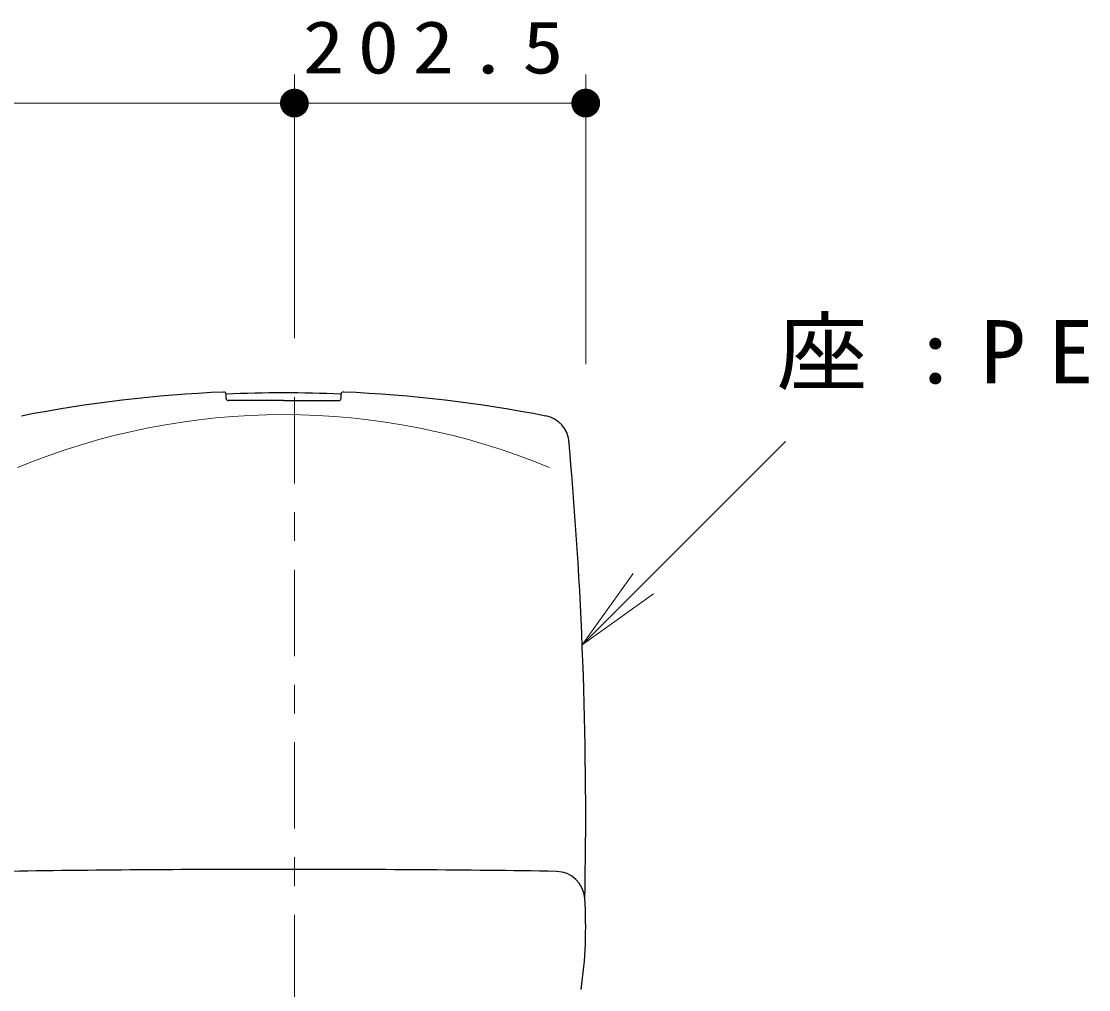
# Model space of a CAD drawing. Units: millimetres on the paper, scale 1:20. Extents: x -365 to 12, y -40 to 257.
# Drawn here: x -238.41 to -201.32, y 115.97 to 149.64 of the extents above; entities that cross this region are included whole.
import ezdxf

# ---------------------------------------------------------------- set-up
doc = ezdxf.new("R2010")
doc.units = ezdxf.units.MM
doc.linetypes.add('USER2', pattern=[6, 3, -1, 1, -1])
doc.layers.add('LY_1', color=7, linetype='Continuous', lineweight=25)
doc.styles.add('ＭＳ ゴシック', font='')
doc.styles.get('ＭＳ ゴシック').set_extended_font_data('MS Gothic')

# ---------------------------------------------------------------- blocks, each defined once
blk = doc.blocks.new('filled_dot')
at = {"color": 0, "linetype": 'Continuous', "lineweight": -2, "const_width": 1.25}
blk.add_lwpolyline([(-0.625, 0, 1), (0.625, 0, 1)], format="xyb", close=True, dxfattribs=at)
blk = doc.blocks.new('open_arrow')
at = {"color": 0, "linetype": 'Continuous', "lineweight": -2}
blk.add_lwpolyline([(7.5, 1.25), (0, 0), (7.5, -1.25)], dxfattribs=at)

msp = doc.modelspace()

# ---------------------------------------------------------------- linework, layer by layer
at = {"layer": 'LY_1', "lineweight": 13}
for p, q in [((-228.923, 138.625), (-228.923, 147.793)), ((-218.798, 137.716), (-218.798, 147.793)), ((-300.173, 146.793), (-228.923, 146.793)), ((-228.923, 146.793), (-218.798, 146.793)), ((-218.919, 127.959), (-211.848, 135.031))]:
    msp.add_line(p, q, dxfattribs=at)
at = {"layer": 'LY_1', "linetype": 'USER2', "lineweight": 13}
msp.add_line((-228.923, 97.568), (-228.923, 137.55), dxfattribs=at)
at = {"layer": 'LY_1'}
for p, q in [((-231.298, 136.523), (-231.298, 136.673)), ((-227.298, 136.523), (-227.298, 136.673)), ((-229.298, 136.448), (-231.223, 136.448)), ((-229.298, 136.448), (-227.373, 136.448))]:
    msp.add_line(p, q, dxfattribs=at)
for centre, radius, start, end in [((-229.298, 89.108), 47.684, 92.498, 101.0198), ((-231.373, 136.673), 0.075, 0, 92.4977), ((-229.298, 89.108), 47.609, 87.5924, 92.4076), ((-231.223, 136.523), 0.075, 180, 270), ((-227.373, 136.523), 0.075, 270, 0), ((-227.223, 136.673), 0.075, 87.5023, 180), ((-229.298, 89.108), 47.684, 78.9802, 87.502), ((-220.374, 134.932), 1, 5.1099, 78.9802), ((-364.864, 122.012), 146.066, 4.987, 5.10992), ((-364.864, 122.012), 146.066, 358.84704, 4.98699), ((-230.674, -381.755), 501.9, 89.84289, 90.92603), ((-227.922, -381.755), 501.9, 89.07397, 90.1571), ((-219.83, 119.079), 1, 3.856, 88.8964), ((-233.714, 118.144), 14.916, 351.608, 3.856)]:
    msp.add_arc(centre, radius, start, end, dxfattribs=at)
at = {"layer": 'LY_1', "lineweight": 13}
msp.add_arc((-229.298, 111.806), 24.154, 67.4964, 112.5036, dxfattribs=at)

# ---------------------------------------------------------------- block references
at = {"layer": 'LY_1', "lineweight": 13, "xscale": 0.4, "yscale": 0.4}
msp.add_blockref('filled_dot', (-228.923, 146.793), dxfattribs=at)
for name, p, rotation in [('filled_dot', (-228.923, 146.793), 180), ('filled_dot', (-218.798, 146.793), 180), ('open_arrow', (-218.919, 127.959), 45)]:
    msp.add_blockref(name, p, dxfattribs=dict(at, rotation=rotation))

# ---------------------------------------------------------------- texts
at = {"layer": 'LY_1', "style": 'ＭＳ ゴシック'}
for s, insert, char_height, attachment_point in [('\\T1.33;\\W1.15;202.5', (-223.86, 147.793), 1.833, 8), ('\\T1.5;\\W1.05;座:PE', (-212.154, 138.031), 2.199, 4)]:
    msp.add_mtext(s, dxfattribs=dict(at, insert=insert, char_height=char_height, attachment_point=attachment_point))

doc.saveas('drawing.dxf')
